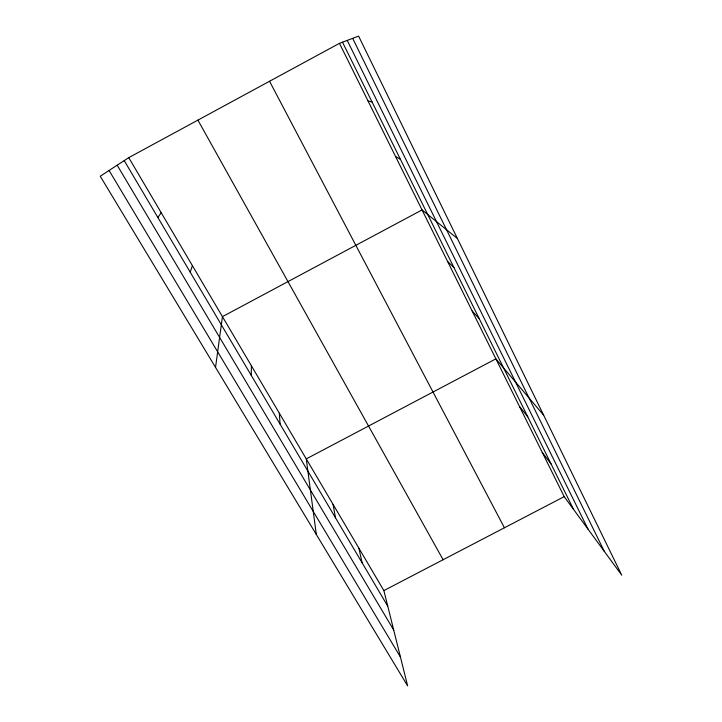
<?xml version="1.0" encoding="UTF-8"?>
<svg xmlns="http://www.w3.org/2000/svg" width="722" height="722" viewBox="0 0 722 722"><rect width="100%" height="100%" fill="white"/><g stroke="black" fill="none" stroke-linecap="round" stroke-linejoin="round"><path stroke-width="1.08" d="M251.265 375.404L251.4 365.783M215.535 367.39L222.439 316.642L422.054 209.931L457.414 238.522M190.229 272.194L192.386 265.642M157.883 217.502L161.186 212.683M128.751 157.64L100.241 176.231L407.641 685.9L383.869 590.596L128.751 157.64L339.457 43.338L358.599 36.1L621.759 575.19L564.189 496.637L339.457 43.338M383.869 590.596L564.189 496.637M368.058 101.026L372.038 101.937M395.566 156.512L400.43 159.336M447.568 261.4L453.976 267.609M472.161 311.011L479.255 318.727M543.657 415.204L495.888 358.861L306.263 458.894L316.299 534.451M519.47 406.432L527.8 416.874M542.222 452.324L551.112 464.002M109.067 170.473L400.448 657.065M117.172 165.194L393.716 630.071M124.22 160.6L387.75 606.164M197.909 120.123L443.109 559.731M269.55 81.261L504.416 527.782M342.49 42.192L573.584 509.461M347.219 40.405L588.024 529.154M352.661 38.347L604.323 551.409M358.897 548.233L362.083 562.772M333.05 504.353L335.486 517.791M279.324 413.174L280.1 424.157"/></g></svg>
